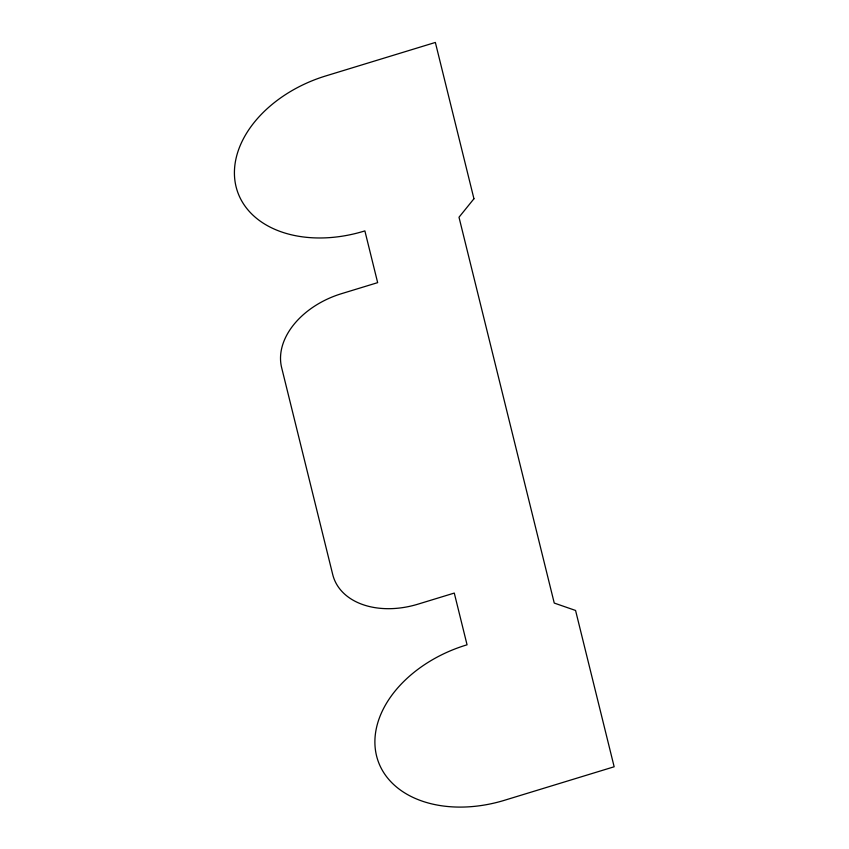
<?xml version="1.0" encoding="UTF-8"?>
<svg xmlns="http://www.w3.org/2000/svg" width="849" height="849" viewBox="0 0 849 849"><rect width="100%" height="100%" fill="white"/><g stroke="black" fill="none" stroke-linecap="round" stroke-linejoin="round"><path stroke-width="1.27" d="M473.944 198.762L459.001 217.238L554.248 603.066L575.569 610.463L614.156 766.774L505.367 800.013A113.915 79.71 -20 0 1 376.563 755.907A113.915 79.71 -20 0 1 467.056 644.805L454.279 593.069L418.016 604.148A75.943 53.137 -20 0 1 332.723 574.561L281.635 367.617A75.943 53.137 -20 0 1 341.394 293.712L377.656 282.643L364.879 230.896A113.915 79.71 -20 0 1 236.086 186.791A113.915 79.71 -20 0 1 326.568 75.688L435.357 42.45L473.944 198.762"/></g></svg>
